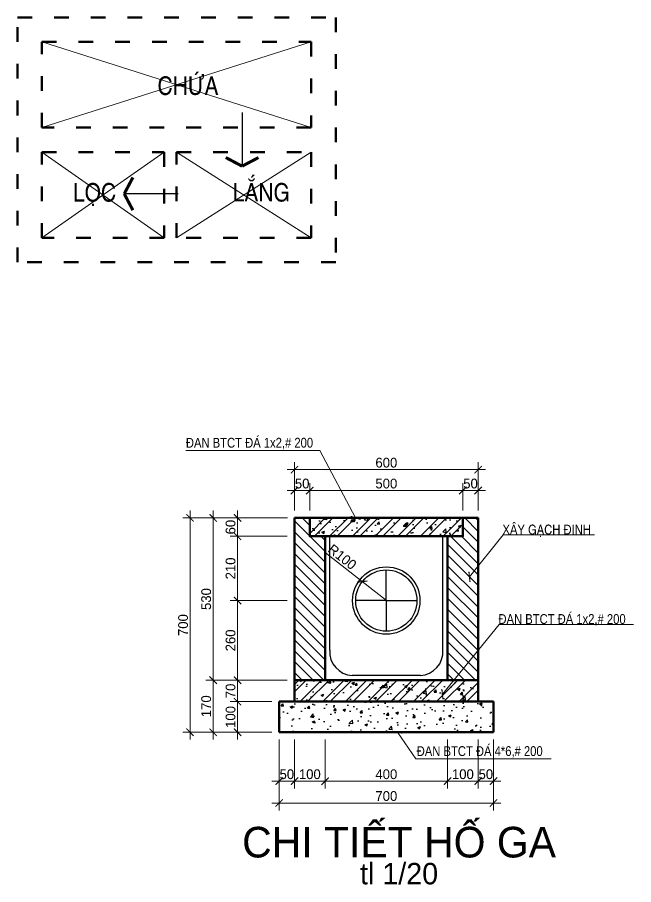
# Model space of a CAD drawing. Header units: millimetres. Extents: x -37049 to 129367, y 25385 to 90033.
# Drawn here: x 30276 to 40342, y 75607 to 89768 of the extents above; entities that cross this region are included whole.
import ezdxf
from ezdxf.enums import TextEntityAlignment as Align

# ---------------------------------------------------------------- set-up
doc = ezdxf.new("R2010")
doc.units = ezdxf.units.MM
doc.header["$MEASUREMENT"] = 0
doc.linetypes.add('ACAD_ISO03W100', pattern=[30, 12, -18])
doc.layers.add('NCHU', color=70, linetype='Continuous')
for name, color, linetype, lineweight in [('NKHUAT1', 54, 'ACAD_ISO03W100', 15), ('NKT', 9, 'Continuous', 0), ('NMANH1', 45, 'Continuous', 9), ('NMANH3', 25, 'Continuous', 9), ('NSMANH1', 44, 'Continuous', 5), ('NTHAY1', 61, 'Continuous', 25), ('NTHAY2', 51, 'Continuous', 25), ('Ntuong2', 150, 'Continuous', 50)]:
    doc.layers.add(name, color=color, linetype=linetype, lineweight=lineweight)
doc.styles.add('A-VO', font='vavon.ttf', dxfattribs={"height": 160})
doc.styles.add('AVO', font='vhelvcn.ttf')
doc.styles.add('FRANKO', font='vfranko.ttf', dxfattribs={"height": 500})
doc.dimstyles.new('20', dxfattribs={"dimscale": 0, "dimtxt": 160, "dimasz": 120, "dimexe": 120, "dimexo": 120, "dimgap": 30, "dimtad": 1, "dimtoh": 1, "dimdec": 0, "dimlfac": 0.2, "dimzin": 0, "dimdsep": 46, "dimtxsty": 'A-VO', "dimblk1": 'ARCHTICK', "dimblk2": 'ARCHTICK', "dimsah": 1, "dimcen": -3, "dimdle": 120, "dimclrd": 256, "dimclre": 256, "dimclrt": 7, "dimadec": 0, "dimazin": 0, "dimtfac": 1, "dimtdec": 0, "dimtix": 1, "dimtmove": 2, "dimatfit": 3, "dimldrblk": 'ARCHTICK', "dimfxl": 0, "dimtolj": 1, "dimtzin": 0, "dimlwd": 0, "dimlwe": 0, "dimarcsym": 0})
doc.dimstyles.new('50', dxfattribs={"dimtxt": 160, "dimasz": 120, "dimexe": 150, "dimexo": 150, "dimgap": 30, "dimtad": 1, "dimdec": 0, "dimlfac": 0.5, "dimzin": 0, "dimdsep": 46, "dimtxsty": 'AVO', "dimblk": 'ARCHTICK', "dimcen": -2, "dimdle": 120, "dimclrd": 256, "dimclre": 256, "dimclrt": 1, "dimadec": 0, "dimazin": 0, "dimtfac": 1, "dimtdec": 0, "dimtix": 1, "dimtmove": 2, "dimatfit": 3, "dimldrblk": 'ARCHTICK', "dimfxl": 0, "dimtolj": 1, "dimtzin": 0, "dimlwd": 0, "dimlwe": 0, "dimarcsym": 0})
pattern_1 = [(135, (-1739.72, 2.18), (-88.38835, -88.38835), [])]
pattern_2 = [(50, (-1739.7, 2.18), (430.3561, -37.6513), [45, -495]), (355, (-1739.7, 2.2), (-83.2508, 451.3153), [36, -396]), (100.4514, (-1703.85, -0.96), (347.1056, 413.6637), [38.2441, -420.6853]), (46.1842, (-1739.7, 122.2), (640.3446, -99.3114), [67.5, -742.5]), (96.6356, (-1686.36, 113.9), (560.7976, 584.4707), [57.366, -631.028]), (351.1842, (-1739.7, 122.2), (560.797, 584.471), [54, -594]), (21, (-1679.7, 92.18), (358.1442, -241.5713), [45, -495]), (326, (-1679.7, 92.2), (145.9892, 435.09), [36, -396]), (71.4514, (-1649.87, 72.05), (504.1336, 193.5183), [38.2441, -420.6853]), (37.5, (-1739.72, 2.18), (7.29591, 199.7363), [0, -391.2, 0, -402, 0, -397.5]), (7.5, (-1739.72, 2.18), (157.8417, 236.64703), [0, -229.2, 0, -382.2, 0, -151.5]), (327.5, (-1873.52, 2.18), (320.29346, -13.53292), [0, -150, 0, -468, 0, -621]), (317.5, (-1933.52, 2.18), (349.9117, 60.063), [0, -195, 0, -310.8, 0, -441])]

# ---------------------------------------------------------------- blocks, each defined once
blk = doc.blocks.new('A$C116225D8')
at = {"layer": 'NTHAY2', "const_width": 50}
for points in [[(879, 279), (738, 546)], [(879, 279), (738, 12)]]:
    blk.add_lwpolyline(points, dxfattribs=at)
at = {"layer": 'NTHAY2'}
blk.add_lwpolyline([(0, 279), (879, 279)], dxfattribs=at)
blk = doc.blocks.new('_ARCHTICK')
at = {"color": 0, "linetype": 'ByBlock', "const_width": 0.15}
blk.add_lwpolyline([(-0.5, -0.5), (0.5, 0.5)], dxfattribs=at)
blk = doc.blocks.new('*D348')
at = {"layer": 'DEFPOINTS', "color": 0}
for p in [(33097, 81595), (34808, 81595), (34553, 78095)]:
    blk.add_point(p, dxfattribs=at)
at = {"layer": 'NKT', "lineweight": 0}
for p, q in [((33097, 77975), (33097, 81715)), ((34688, 81595), (32977, 81595)), ((34433, 78095), (32977, 78095))]:
    blk.add_line(p, q, dxfattribs=at)
at = {"layer": 'NKT', "lineweight": 0, "xscale": 120, "yscale": 120, "zscale": 120}
for p, rotation in [((33097, 81595), 90), ((33097, 78095), 270)]:
    blk.add_blockref('_ARCHTICK', p, dxfattribs=dict(at, rotation=rotation))
at = {"layer": 'NKT', "color": 7, "insert": (32984, 79845), "char_height": 160, "attachment_point": 5, "rotation": 90, "style": 'A-VO'}
blk.add_mtext('\\A1;700', dxfattribs=at)
blk = doc.blocks.new('*D349')
at = {"layer": 'DEFPOINTS', "color": 0}
for p in [(34803, 78945), (33474, 78095), (34553, 78095)]:
    blk.add_point(p, dxfattribs=at)
at = {"layer": 'NKT', "lineweight": 0}
for p, q in [((33474, 79065), (33474, 77975)), ((34683, 78945), (33354, 78945)), ((34433, 78095), (33354, 78095))]:
    blk.add_line(p, q, dxfattribs=at)
at = {"layer": 'NKT', "lineweight": 0, "xscale": 120, "yscale": 120, "zscale": 120}
for p, rotation in [((33474, 78945), 90), ((33474, 78095), 270)]:
    blk.add_blockref('_ARCHTICK', p, dxfattribs=dict(at, rotation=rotation))
at = {"layer": 'NKT', "color": 7, "insert": (33361, 78520), "char_height": 160, "attachment_point": 5, "rotation": 90, "style": 'A-VO'}
blk.add_mtext('\\A1;170', dxfattribs=at)
blk = doc.blocks.new('*D350')
at = {"layer": 'DEFPOINTS', "color": 0}
for p in [(34803, 81595), (33474, 78945), (34803, 78945)]:
    blk.add_point(p, dxfattribs=at)
at = {"layer": 'NKT', "lineweight": 0}
for p, q in [((33474, 81715), (33474, 78825)), ((34683, 81595), (33354, 81595)), ((34683, 78945), (33354, 78945))]:
    blk.add_line(p, q, dxfattribs=at)
at = {"layer": 'NKT', "lineweight": 0, "xscale": 120, "yscale": 120, "zscale": 120}
for p, rotation in [((33474, 81595), 90), ((33474, 78945), 270)]:
    blk.add_blockref('_ARCHTICK', p, dxfattribs=dict(at, rotation=rotation))
at = {"layer": 'NKT', "color": 7, "insert": (33361, 80270), "char_height": 160, "attachment_point": 5, "rotation": 90, "style": 'A-VO'}
blk.add_mtext('\\A1;530', dxfattribs=at)
blk = doc.blocks.new('*D351')
at = {"layer": 'DEFPOINTS', "color": 0}
for p in [(34553, 78595), (33872, 78095), (34553, 78095)]:
    blk.add_point(p, dxfattribs=at)
at = {"layer": 'NKT', "lineweight": 0}
for p, q in [((34433, 78595), (33752, 78595)), ((33872, 78715), (33872, 77975)), ((34433, 78095), (33752, 78095))]:
    blk.add_line(p, q, dxfattribs=at)
at = {"layer": 'NKT', "lineweight": 0, "xscale": 120, "yscale": 120, "zscale": 120}
for p, rotation in [((33872, 78595), 90), ((33872, 78095), 270)]:
    blk.add_blockref('_ARCHTICK', p, dxfattribs=dict(at, rotation=rotation))
at = {"layer": 'NKT', "color": 7, "insert": (33759, 78345), "char_height": 160, "attachment_point": 5, "rotation": 90, "style": 'A-VO'}
blk.add_mtext('\\A1;100', dxfattribs=at)
blk = doc.blocks.new('*D352')
at = {"layer": 'DEFPOINTS', "color": 0}
for p in [(34803, 78945), (33872, 78595), (34553, 78595)]:
    blk.add_point(p, dxfattribs=at)
at = {"layer": 'NKT', "lineweight": 0}
for p, q in [((33872, 79065), (33872, 78475)), ((34683, 78945), (33752, 78945)), ((34433, 78595), (33752, 78595))]:
    blk.add_line(p, q, dxfattribs=at)
at = {"layer": 'NKT', "lineweight": 0, "xscale": 120, "yscale": 120, "zscale": 120}
for p, rotation in [((33872, 78945), 90), ((33872, 78595), 270)]:
    blk.add_blockref('_ARCHTICK', p, dxfattribs=dict(at, rotation=rotation))
at = {"layer": 'NKT', "color": 7, "insert": (33759, 78770), "char_height": 160, "attachment_point": 5, "rotation": 90, "style": 'A-VO'}
blk.add_mtext('\\A1;70', dxfattribs=at)
blk = doc.blocks.new('*D353')
at = {"layer": 'DEFPOINTS', "color": 0}
for p in [(34803, 80245), (33872, 78945), (34803, 78945)]:
    blk.add_point(p, dxfattribs=at)
at = {"layer": 'NKT', "lineweight": 0}
for p, q in [((33872, 80365), (33872, 78825)), ((34683, 80245), (33752, 80245)), ((34683, 78945), (33752, 78945))]:
    blk.add_line(p, q, dxfattribs=at)
at = {"layer": 'NKT', "lineweight": 0, "xscale": 120, "yscale": 120, "zscale": 120}
for p, rotation in [((33872, 80245), 90), ((33872, 78945), 270)]:
    blk.add_blockref('_ARCHTICK', p, dxfattribs=dict(at, rotation=rotation))
at = {"layer": 'NKT', "color": 7, "insert": (33759, 79595), "char_height": 160, "attachment_point": 5, "rotation": 90, "style": 'A-VO'}
blk.add_mtext('\\A1;260', dxfattribs=at)
blk = doc.blocks.new('*D354')
at = {"layer": 'DEFPOINTS', "color": 0}
for p in [(34803, 81295), (33872, 80245), (34803, 80245)]:
    blk.add_point(p, dxfattribs=at)
at = {"layer": 'NKT', "lineweight": 0}
for p, q in [((34683, 81295), (33752, 81295)), ((33872, 81415), (33872, 80125)), ((34683, 80245), (33752, 80245))]:
    blk.add_line(p, q, dxfattribs=at)
at = {"layer": 'NKT', "lineweight": 0, "xscale": 120, "yscale": 120, "zscale": 120}
for p, rotation in [((33872, 81295), 90), ((33872, 80245), 270)]:
    blk.add_blockref('_ARCHTICK', p, dxfattribs=dict(at, rotation=rotation))
at = {"layer": 'NKT', "color": 7, "insert": (33759, 80770), "char_height": 160, "attachment_point": 5, "rotation": 90, "style": 'A-VO'}
blk.add_mtext('\\A1;210', dxfattribs=at)
blk = doc.blocks.new('*D355')
at = {"layer": 'DEFPOINTS', "color": 0}
for p in [(34803, 81595), (33872, 81295), (34803, 81295)]:
    blk.add_point(p, dxfattribs=at)
at = {"layer": 'NKT', "lineweight": 0}
for p, q in [((33872, 81715), (33872, 81175)), ((34683, 81595), (33752, 81595)), ((34683, 81295), (33752, 81295))]:
    blk.add_line(p, q, dxfattribs=at)
at = {"layer": 'NKT', "lineweight": 0, "xscale": 120, "yscale": 120, "zscale": 120}
for p, rotation in [((33872, 81595), 90), ((33872, 81295), 270)]:
    blk.add_blockref('_ARCHTICK', p, dxfattribs=dict(at, rotation=rotation))
at = {"layer": 'NKT', "color": 7, "insert": (33759, 81445), "char_height": 160, "attachment_point": 5, "rotation": 90, "style": 'A-VO'}
blk.add_mtext('\\A1;60', dxfattribs=at)
blk = doc.blocks.new('*D356')
at = {"layer": 'DEFPOINTS', "color": 0}
for p in [(34553, 78095), (38053, 78095), (38053, 76940)]:
    blk.add_point(p, dxfattribs=at)
at = {"layer": 'NKT', "lineweight": 0}
for p, q in [((34553, 77975), (34553, 76820)), ((38053, 77975), (38053, 76820)), ((34433, 76940), (38173, 76940))]:
    blk.add_line(p, q, dxfattribs=at)
at = {"layer": 'NKT', "lineweight": 0, "xscale": 120, "yscale": 120, "zscale": 120, "rotation": 180}
blk.add_blockref('_ARCHTICK', (34553, 76940), dxfattribs=at)
at = {"layer": 'NKT', "lineweight": 0, "xscale": 120, "yscale": 120, "zscale": 120}
blk.add_blockref('_ARCHTICK', (38053, 76940), dxfattribs=at)
at = {"layer": 'NKT', "color": 7, "insert": (36303, 77053), "char_height": 160, "attachment_point": 5, "style": 'A-VO'}
blk.add_mtext('\\A1;700', dxfattribs=at)
blk = doc.blocks.new('*D357')
at = {"layer": 'DEFPOINTS', "color": 0}
for p in [(37803, 78095), (38053, 78095), (38053, 77297)]:
    blk.add_point(p, dxfattribs=at)
at = {"layer": 'NKT', "lineweight": 0}
for p, q in [((37803, 77975), (37803, 77177)), ((38053, 77975), (38053, 77177)), ((37803, 77297), (37683, 77297)), ((37803, 77297), (38053, 77297)), ((38053, 77297), (38173, 77297))]:
    blk.add_line(p, q, dxfattribs=at)
at = {"layer": 'NKT', "lineweight": 0, "xscale": 120, "yscale": 120, "zscale": 120}
blk.add_blockref('_ARCHTICK', (37803, 77297), dxfattribs=at)
at = {"layer": 'NKT', "lineweight": 0, "xscale": 120, "yscale": 120, "zscale": 120, "rotation": 180}
blk.add_blockref('_ARCHTICK', (38053, 77297), dxfattribs=at)
at = {"layer": 'NKT', "color": 7, "insert": (37928, 77409), "char_height": 160, "attachment_point": 5, "style": 'A-VO'}
blk.add_mtext('\\A1;50', dxfattribs=at)
blk = doc.blocks.new('*D358')
at = {"layer": 'DEFPOINTS', "color": 0}
for p in [(37303, 78095), (37803, 78095), (37803, 77297)]:
    blk.add_point(p, dxfattribs=at)
at = {"layer": 'NKT', "lineweight": 0}
for p, q in [((37303, 77975), (37303, 77177)), ((37803, 77975), (37803, 77177)), ((37183, 77297), (37923, 77297))]:
    blk.add_line(p, q, dxfattribs=at)
at = {"layer": 'NKT', "lineweight": 0, "xscale": 120, "yscale": 120, "zscale": 120, "rotation": 180}
blk.add_blockref('_ARCHTICK', (37303, 77297), dxfattribs=at)
at = {"layer": 'NKT', "lineweight": 0, "xscale": 120, "yscale": 120, "zscale": 120}
blk.add_blockref('_ARCHTICK', (37803, 77297), dxfattribs=at)
at = {"layer": 'NKT', "color": 7, "insert": (37553, 77409), "char_height": 160, "attachment_point": 5, "style": 'A-VO'}
blk.add_mtext('\\A1;100', dxfattribs=at)
blk = doc.blocks.new('*D359')
at = {"layer": 'DEFPOINTS', "color": 0}
for p in [(35303, 78095), (37303, 78095), (37303, 77297)]:
    blk.add_point(p, dxfattribs=at)
at = {"layer": 'NKT', "lineweight": 0}
for p, q in [((35303, 77975), (35303, 77177)), ((37303, 77975), (37303, 77177)), ((35183, 77297), (37423, 77297))]:
    blk.add_line(p, q, dxfattribs=at)
at = {"layer": 'NKT', "lineweight": 0, "xscale": 120, "yscale": 120, "zscale": 120, "rotation": 180}
blk.add_blockref('_ARCHTICK', (35303, 77297), dxfattribs=at)
at = {"layer": 'NKT', "lineweight": 0, "xscale": 120, "yscale": 120, "zscale": 120}
blk.add_blockref('_ARCHTICK', (37303, 77297), dxfattribs=at)
at = {"layer": 'NKT', "color": 7, "insert": (36303, 77409), "char_height": 160, "attachment_point": 5, "style": 'A-VO'}
blk.add_mtext('\\A1;400', dxfattribs=at)
blk = doc.blocks.new('*D360')
at = {"layer": 'DEFPOINTS', "color": 0}
for p in [(34803, 78095), (35303, 78095), (35303, 77297)]:
    blk.add_point(p, dxfattribs=at)
at = {"layer": 'NKT', "lineweight": 0}
for p, q in [((34803, 77975), (34803, 77177)), ((35303, 77975), (35303, 77177)), ((34683, 77297), (35423, 77297))]:
    blk.add_line(p, q, dxfattribs=at)
at = {"layer": 'NKT', "lineweight": 0, "xscale": 120, "yscale": 120, "zscale": 120, "rotation": 180}
blk.add_blockref('_ARCHTICK', (34803, 77297), dxfattribs=at)
at = {"layer": 'NKT', "lineweight": 0, "xscale": 120, "yscale": 120, "zscale": 120}
blk.add_blockref('_ARCHTICK', (35303, 77297), dxfattribs=at)
at = {"layer": 'NKT', "color": 7, "insert": (35053, 77409), "char_height": 160, "attachment_point": 5, "style": 'A-VO'}
blk.add_mtext('\\A1;100', dxfattribs=at)
blk = doc.blocks.new('*D361')
at = {"layer": 'DEFPOINTS', "color": 0}
for p in [(34553, 78095), (34803, 78095), (34803, 77297)]:
    blk.add_point(p, dxfattribs=at)
at = {"layer": 'NKT', "lineweight": 0}
for p, q in [((34553, 77975), (34553, 77177)), ((34803, 77975), (34803, 77177)), ((34553, 77297), (34433, 77297)), ((34553, 77297), (34803, 77297)), ((34803, 77297), (34923, 77297))]:
    blk.add_line(p, q, dxfattribs=at)
at = {"layer": 'NKT', "lineweight": 0, "xscale": 120, "yscale": 120, "zscale": 120}
blk.add_blockref('_ARCHTICK', (34553, 77297), dxfattribs=at)
at = {"layer": 'NKT', "lineweight": 0, "xscale": 120, "yscale": 120, "zscale": 120, "rotation": 180}
blk.add_blockref('_ARCHTICK', (34803, 77297), dxfattribs=at)
at = {"layer": 'NKT', "color": 7, "insert": (34678, 77409), "char_height": 160, "attachment_point": 5, "style": 'A-VO'}
blk.add_mtext('\\A1;50', dxfattribs=at)
blk = doc.blocks.new('*D362')
at = {"layer": 'DEFPOINTS', "color": 0}
for p in [(37803, 82383), (34803, 81595), (37803, 81595)]:
    blk.add_point(p, dxfattribs=at)
at = {"layer": 'NKT', "lineweight": 0}
for p, q in [((34803, 81715), (34803, 82503)), ((37803, 81715), (37803, 82503)), ((34683, 82383), (37923, 82383))]:
    blk.add_line(p, q, dxfattribs=at)
at = {"layer": 'NKT', "lineweight": 0, "xscale": 120, "yscale": 120, "zscale": 120, "rotation": 180}
blk.add_blockref('_ARCHTICK', (34803, 82383), dxfattribs=at)
at = {"layer": 'NKT', "lineweight": 0, "xscale": 120, "yscale": 120, "zscale": 120}
blk.add_blockref('_ARCHTICK', (37803, 82383), dxfattribs=at)
at = {"layer": 'NKT', "color": 7, "insert": (36303, 82496), "char_height": 160, "attachment_point": 5, "style": 'A-VO'}
blk.add_mtext('\\A1;600', dxfattribs=at)
blk = doc.blocks.new('*D363')
at = {"layer": 'DEFPOINTS', "color": 0}
for p in [(37803, 82042), (37553, 81595), (37803, 81595)]:
    blk.add_point(p, dxfattribs=at)
at = {"layer": 'NKT', "lineweight": 0}
for p, q in [((37553, 81715), (37553, 82162)), ((37803, 81715), (37803, 82162)), ((37553, 82042), (37433, 82042)), ((37553, 82042), (37803, 82042)), ((37803, 82042), (37923, 82042))]:
    blk.add_line(p, q, dxfattribs=at)
at = {"layer": 'NKT', "lineweight": 0, "xscale": 120, "yscale": 120, "zscale": 120}
blk.add_blockref('_ARCHTICK', (37553, 82042), dxfattribs=at)
at = {"layer": 'NKT', "lineweight": 0, "xscale": 120, "yscale": 120, "zscale": 120, "rotation": 180}
blk.add_blockref('_ARCHTICK', (37803, 82042), dxfattribs=at)
at = {"layer": 'NKT', "color": 7, "insert": (37678, 82155), "char_height": 160, "attachment_point": 5, "style": 'A-VO'}
blk.add_mtext('\\A1;50', dxfattribs=at)
blk = doc.blocks.new('*D364')
at = {"layer": 'DEFPOINTS', "color": 0}
for p in [(37553, 82042), (35053, 81595), (37553, 81595)]:
    blk.add_point(p, dxfattribs=at)
at = {"layer": 'NKT', "lineweight": 0}
for p, q in [((35053, 81715), (35053, 82162)), ((37553, 81715), (37553, 82162)), ((34933, 82042), (37673, 82042))]:
    blk.add_line(p, q, dxfattribs=at)
at = {"layer": 'NKT', "lineweight": 0, "xscale": 120, "yscale": 120, "zscale": 120, "rotation": 180}
blk.add_blockref('_ARCHTICK', (35053, 82042), dxfattribs=at)
at = {"layer": 'NKT', "lineweight": 0, "xscale": 120, "yscale": 120, "zscale": 120}
blk.add_blockref('_ARCHTICK', (37553, 82042), dxfattribs=at)
at = {"layer": 'NKT', "color": 7, "insert": (36303, 82155), "char_height": 160, "attachment_point": 5, "style": 'A-VO'}
blk.add_mtext('\\A1;500', dxfattribs=at)
blk = doc.blocks.new('*D365')
at = {"layer": 'DEFPOINTS', "color": 0}
for p in [(35910, 80555), (36303, 80245)]:
    blk.add_point(p, dxfattribs=at)
at = {"layer": 'NKT', "lineweight": 0}
for p in [(35305, 81032), (36303, 80245)]:
    blk.add_line(p, (35910, 80555), dxfattribs=at)
at = {"layer": 'NKT', "lineweight": 0, "xscale": 120, "yscale": 120, "zscale": 120, "rotation": 321.7331679257335}
blk.add_blockref('_ARCHTICK', (35910, 80555), dxfattribs=at)
at = {"layer": 'NKT', "color": 7, "insert": (35583, 80957), "char_height": 160, "attachment_point": 5, "rotation": 321.7332, "style": 'A-VO'}
blk.add_mtext('\\A1;R100', dxfattribs=at)
blk = doc.blocks.new('*D366')
at = {"layer": 'DEFPOINTS', "color": 0}
for p in [(35053, 82042), (34803, 81595), (35053, 81595)]:
    blk.add_point(p, dxfattribs=at)
at = {"layer": 'NKT', "lineweight": 0}
for p, q in [((34803, 81715), (34803, 82162)), ((35053, 81715), (35053, 82162)), ((34803, 82042), (34683, 82042)), ((34803, 82042), (35053, 82042)), ((35053, 82042), (35173, 82042))]:
    blk.add_line(p, q, dxfattribs=at)
at = {"layer": 'NKT', "lineweight": 0, "xscale": 120, "yscale": 120, "zscale": 120}
blk.add_blockref('_ARCHTICK', (34803, 82042), dxfattribs=at)
at = {"layer": 'NKT', "lineweight": 0, "xscale": 120, "yscale": 120, "zscale": 120, "rotation": 180}
blk.add_blockref('_ARCHTICK', (35053, 82042), dxfattribs=at)
at = {"layer": 'NKT', "color": 7, "insert": (34928, 82155), "char_height": 160, "attachment_point": 5, "style": 'A-VO'}
blk.add_mtext('\\A1;50', dxfattribs=at)

msp = doc.modelspace()

# ---------------------------------------------------------------- hatches: boundary and pattern name
at = {"layer": 'NMANH1'}
h = msp.add_hatch(dxfattribs=at)
h.set_pattern_fill('ANSI31', color=256, scale=1000, angle=90, style=0)
h.set_pattern_definition(pattern_1)
h.paths.add_polyline_path([(35302.7, 81295.4), (35052.7, 81295.4), (35052.7, 81595.4), (34802.7, 81595.4), (34802.7, 78945.4), (35302.7, 78945.4)])
h.paths.add_polyline_path([(36146, 81608.1), (36333.9, 81015.9), (36069.1, 80931.9), (35881.3, 81524.1)], flags=9)
h = msp.add_hatch(dxfattribs=at)
h.set_pattern_fill('ANSI32', color=256, scale=700, style=0)
h.set_pattern_definition([(45, (-1739.72, 2.18), (-185.6155, 185.6155), []), (45, (-1615.97, 2.18), (-185.6155, 185.6155), [])])
h.paths.add_polyline_path([(37552.7, 81295.4), (37552.7, 81595.4), (35373.7, 81595.4), (35420.6, 81531.6, -0.6143835), (35460.3, 81511.4, -1), (35410.3, 81511.4, -0.238863), (35420.6, 81531.6), (35373.7, 81595.4), (35052.7, 81595.4), (35052.7, 81295.4)])
h = msp.add_hatch(dxfattribs=at)
h.set_pattern_fill('ANSI31', color=256, scale=1000, angle=90, style=0)
h.set_pattern_definition(pattern_1)
h.paths.add_polyline_path([(37302.7, 81295.4), (37552.7, 81295.4), (37552.7, 81595.4), (37802.7, 81595.4), (37802.7, 78945.4), (37302.7, 78945.4)])
h.paths.add_polyline_path([(37530.4, 81052), (36911.1, 81052), (36911.1, 80775.7), (37530.4, 80775.7)], flags=9)
h = msp.add_hatch(dxfattribs=at)
h.set_pattern_fill('ANSI32', color=256, scale=700, style=0)
h.set_pattern_definition([(45, (4189.03, 2.5), (-185.6155, 185.6155), []), (45, (4312.77, 2.5), (-185.6155, 185.6155), [])])
h.paths.add_polyline_path([(37802.7, 78945.4), (36488.7, 78945.4), (36386.5, 78749.8, -0.2793061), (36399.9, 78727.7, -1), (36349.9, 78727.7, -0.5633475), (36386.5, 78749.8), (36488.7, 78945.4), (34802.7, 78945.4), (34802.7, 78595.4), (37802.7, 78595.4)])
at = {"layer": 'NTHAY1'}
h = msp.add_hatch(dxfattribs=at)
h.set_pattern_fill('AR-CONC', color=256, scale=60, style=0)
h.set_pattern_definition(pattern_2)
h.paths.add_polyline_path([(35052.7, 81595.4), (35052.7, 81295.4), (37552.7, 81295.4), (37552.7, 81595.4)])
h = msp.add_hatch(dxfattribs=at)
h.set_pattern_fill('AR-CONC', color=256, scale=60, style=0)
h.set_pattern_definition(pattern_2)
h.paths.add_polyline_path([(34802.7, 78945.4), (34802.7, 78595.4), (37802.7, 78595.4), (37802.7, 78945.4)])
h = msp.add_hatch(dxfattribs=at)
h.set_pattern_fill('AR-CONC', color=256, scale=60, style=0)
h.set_pattern_definition(pattern_2)
h.paths.add_polyline_path([(38052.7, 78095.4), (38052.7, 78595.4), (34552.7, 78595.4), (34552.7, 78095.4)])

# ---------------------------------------------------------------- linework, layer by layer
at = {"layer": 'NKHUAT1', "color": 1, "lineweight": 50, "ltscale": 20}
for points in [[(30276.3, 89768), (35476.3, 89768), (35476.3, 85768), (30276.3, 85768)], [(30676.3, 89368), (35076.3, 89368), (35076.3, 87968), (30676.3, 87968)], [(30676.3, 87568), (32676.3, 87568), (32676.3, 86168), (30676.3, 86168)], [(32876.3, 87568), (35076.3, 87568), (35076.3, 86168), (32876.3, 86168)]]:
    msp.add_lwpolyline(points, close=True, dxfattribs=at)
at = {"layer": 'NMANH1'}
for p, q in [((30676.3, 89368), (35076.3, 87968)), ((35076.3, 89368), (30676.3, 87968)), ((30676.3, 87568), (32676.3, 86168)), ((32676.3, 87568), (30676.3, 86168)), ((32876.3, 87568), (35076.3, 86168)), ((35076.3, 87568), (32876.3, 86168))]:
    msp.add_line(p, q, dxfattribs=at)
at = {"layer": 'NTHAY1'}
for p, q in [((35377.7, 79437.1), (35377.7, 81295.4)), ((37227.7, 79437.1), (37227.7, 81295.4))]:
    msp.add_line(p, q, dxfattribs=at)
at = {"layer": 'NTHAY1', "color": 6}
for p, q in [((36302.7, 80251.4), (36302.7, 80741)), ((36296.7, 80245.4), (35807.1, 80245.4)), ((36299.7, 80245.4), (36305.7, 80245.4)), ((36302.7, 80242.4), (36302.7, 80248.4)), ((36302.7, 80239.4), (36302.7, 79749.8)), ((36308.7, 80245.4), (36798.3, 80245.4))]:
    msp.add_line(p, q, dxfattribs=at)
at = {"layer": 'NTHAY1'}
msp.add_lwpolyline([(36859.5, 79020.4), (35745.9, 79020.4)], dxfattribs=at)
for radius in [550, 500]:
    msp.add_circle((36302.7, 80245.4), radius, dxfattribs=at)
for centre, start, end in [((35770.1, 79412.9), 176.46395, 266.46395), ((36835.2, 79412.9), 273.53605, 3.53605)]:
    msp.add_arc(centre, 393.2, start, end, dxfattribs=at)
at = {"layer": 'Ntuong2'}
for p, q in [((34802.7, 78945.4), (34802.7, 81595.4)), ((34802.7, 81595.4), (35052.7, 81595.4)), ((37802.7, 81595.4), (37552.7, 81595.4)), ((37802.7, 78945.4), (37802.7, 81595.4)), ((35302.7, 78945.4), (35302.7, 81295.4)), ((37302.7, 78945.4), (37302.7, 81295.4)), ((34552.7, 78595.4), (38052.7, 78595.4)), ((34552.7, 78095.4), (34552.7, 78595.4)), ((38052.7, 78095.4), (38052.7, 78595.4)), ((34552.7, 78095.4), (38052.7, 78095.4))]:
    msp.add_line(p, q, dxfattribs=at)
for points in [[(35052.7, 81595.4), (37552.7, 81595.4), (37552.7, 81295.4), (35052.7, 81295.4)], [(34802.7, 78945.4), (37802.7, 78945.4), (37802.7, 78595.4), (34802.7, 78595.4)]]:
    msp.add_lwpolyline(points, close=True, dxfattribs=at)

# ---------------------------------------------------------------- block references
at = {"layer": 'NSMANH1'}
for p, rotation in [((33668.9, 88216.9), 269.9999999999999), ((32901.2, 87165.5), 179.9999999999999)]:
    msp.add_blockref('A$C116225D8', p, dxfattribs=dict(at, rotation=rotation))

# ---------------------------------------------------------------- texts
at = {"layer": 'NCHU', "ltscale": 0.75, "style": 'AVO'}
for s, p in [('ÑAN BTCT ÑAÙ 1x2,# 200', (33029.1, 82742.2)), ('XAÂY GAÏCH ÑINH', (38199.8, 81324.6)), ('ÑAN BTCT ÑAÙ 1x2,# 200', (38133.8, 79864.1)), ('ÑAN BTCT ÑAÙ 4*6,# 200', (36798.9, 77707.3))]:
    msp.add_text(s, height=160, dxfattribs=at).set_placement(p)
at = {"layer": 'NCHU', "ltscale": 0.75, "style": 'FRANKO'}
for s, height, p in [('CHI TIEÁT HOÁ GA', 500, (36511.3, 76372.9)), ('tl 1/20', 350, (36511.3, 75793.6))]:
    msp.add_text(s, height=height, dxfattribs=at).set_placement(p, align=Align.MIDDLE)
at = {"layer": 'NCHU', "ltscale": 0.75, "char_height": 300, "attachment_point": 5, "style": 'AVO'}
for s, insert in [('\\PCHÖÙA  ', (33063.7, 88898.7)), ('LAÉNG ', (34260.3, 86908.4)), ('LOÏC', (31537.9, 86873.3))]:
    msp.add_mtext(s, dxfattribs=dict(at, insert=insert))

# ---------------------------------------------------------------- dimensions: what is measured, and where the dimension line sits
at = {"layer": 'NKT'}
for base, p1, p2, picture, middle in [((37802.7, 82383.3), (34802.7, 81595.4), (37802.7, 81595.4), '*D362', (36302.7, 82496.1)), ((35052.7, 82042.2), (34802.7, 81595.4), (35052.7, 81595.4), '*D366', (34927.7, 82155)), ((37552.7, 82042.2), (35052.7, 81595.4), (37552.7, 81595.4), '*D364', (36302.7, 82155)), ((37802.7, 82042.2), (37552.7, 81595.4), (37802.7, 81595.4), '*D363', (37677.7, 82155)), ((38052.7, 76939.8), (34552.7, 78095.4), (38052.7, 78095.4), '*D356', (36302.7, 77052.6)), ((34802.7, 77296.6), (34552.7, 78095.4), (34802.7, 78095.4), '*D361', (34677.7, 77409.4)), ((35302.7, 77296.6), (34802.7, 78095.4), (35302.7, 78095.4), '*D360', (35052.7, 77409.4)), ((37302.7, 77296.6), (35302.7, 78095.4), (37302.7, 78095.4), '*D359', (36302.7, 77409.4)), ((37802.7, 77296.6), (37302.7, 78095.4), (37802.7, 78095.4), '*D358', (37552.7, 77409.4)), ((38052.7, 77296.6), (37802.7, 78095.4), (38052.7, 78095.4), '*D357', (37927.7, 77409.4))]:
    dim = msp.add_linear_dim(base=base, p1=p1, p2=p2, dimstyle='20', override={"dimscale": 1}, dxfattribs=at)
    dim.commit()
    dim.dimension.update_dxf_attribs({"geometry": picture, "text_midpoint": middle})
for base, p1, p2, picture, middle in [((33096.5, 81595.4), (34552.7, 78095.4), (34807.7, 81595.4), '*D348', (32983.7, 79845.4)), ((33473.8, 78945.4), (34802.7, 81595.4), (34802.7, 78945.4), '*D350', (33361, 80270.4)), ((33872.1, 81295.4), (34802.7, 81595.4), (34802.7, 81295.4), '*D355', (33759.2, 81445.4)), ((33872.1, 80245.4), (34802.7, 81295.4), (34802.7, 80245.4), '*D354', (33759.2, 80770.4)), ((33872.1, 78945.4), (34802.7, 80245.4), (34802.7, 78945.4), '*D353', (33759.2, 79595.4)), ((33473.8, 78095.4), (34802.7, 78945.4), (34552.7, 78095.4), '*D349', (33361, 78520.4)), ((33872.1, 78595.4), (34802.7, 78945.4), (34552.7, 78595.4), '*D352', (33759.2, 78770.4)), ((33872.1, 78095.4), (34552.7, 78595.4), (34552.7, 78095.4), '*D351', (33759.2, 78345.4))]:
    dim = msp.add_linear_dim(base=base, p1=p1, p2=p2, angle=90, dimstyle='20', override={"dimscale": 1}, dxfattribs=at)
    dim.commit()
    dim.dimension.update_dxf_attribs({"geometry": picture, "text_midpoint": middle})
dim = msp.add_radius_dim(center=(36302.7, 80245.4), mpoint=(35910.1, 80555.1), dimstyle='20', override={"dimscale": 1}, dxfattribs=at)
dim.commit()
dim.dimension.update_dxf_attribs({"geometry": '*D365', "text_midpoint": (35583.3, 80956.6)})

# ---------------------------------------------------------------- leaders
at = {"layer": 'NMANH3'}
for points in [[(35800.8, 81595.4), (35214.5, 82695.4), (33025.8, 82695.4)], [(37660.4, 80633.4), (38210.4, 81316), (39702.4, 81316)], [(37218.5, 78716), (38144.4, 79855.4), (40342.3, 79855.4)], [(36482.6, 78095.4), (36786.7, 77660.5), (38994.7, 77660.5)]]:
    msp.add_leader(points, dimstyle='50', override={"dimtad": 0}, dxfattribs=at)

doc.saveas('drawing.dxf')
